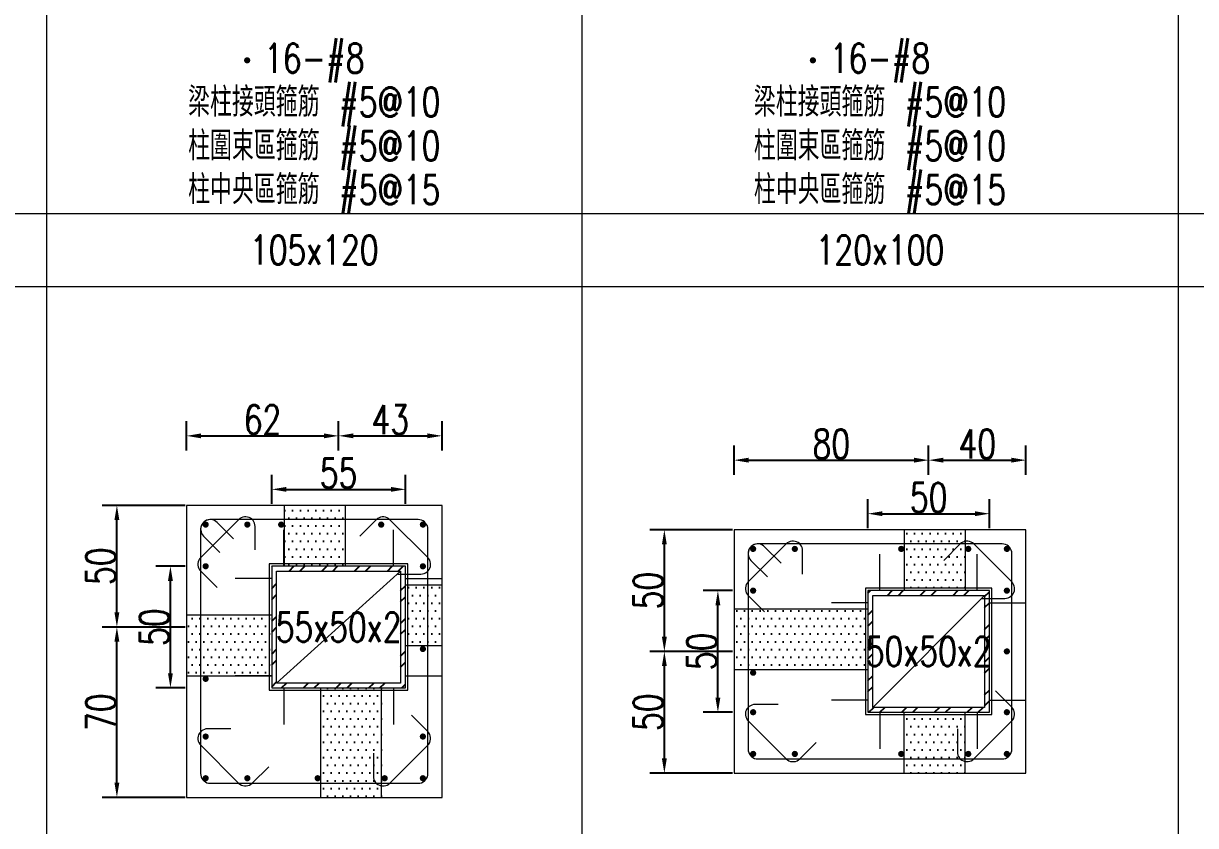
# Model space of a CAD drawing. Header units: millimetres. Extents: x 0 to 3905, y 0 to 8880.
# Drawn here: x 2440.5 to 2922.2, y 5004.4 to 5334.2 of the extents above; entities that cross this region are included whole.
import ezdxf
from ezdxf.enums import TextEntityAlignment as Align

# ---------------------------------------------------------------- set-up
doc = ezdxf.new("R2010")
doc.units = ezdxf.units.MM
doc.layers.get('DEFPOINTS').update_dxf_attribs({"color": 3})
for name, color, linetype in [('Hatch線', 6, 'Continuous'), ('TC-鋼粱', 132, 'Continuous'), ('主筋斷面', 2, 'Continuous'), ('文字-主筋根數', 7, 'Continuous'), ('文字-剪力筋 中央區', 7, 'Continuous'), ('文字-剪力筋-BC', 7, 'Continuous'), ('文字-剪力筋-圍束區', 7, 'Continuous'), ('文字-斷面尺寸', 7, 'Continuous'), ('文字-輔助字', 7, 'Continuous'), ('柱斷面線', 4, 'Continuous'), ('標註字', 4, 'Continuous'), ('箍筋線', 1, 'Continuous'), ('網格線', 7, 'Continuous'), ('鋼柱', 11, 'Continuous')]:
    doc.layers.add(name, color=color, linetype=linetype)
doc.styles.add('note', font='txt.shx', dxfattribs={"width": 0.75, "height": 12})
doc.styles.add('txt', font='txt.shx', dxfattribs={"height": 0.2, "bigfont": 'chineset.shx'})
doc.dimstyles.new('RCAD_DIM', dxfattribs={"dimtxt": 12, "dimasz": 6, "dimexe": 6, "dimexo": 0.625, "dimtad": 1, "dimdec": 0, "dimdsep": 46, "dimtxsty": 'note', "dimcen": 2.5, "dimclrd": 256, "dimclre": 256, "dimclrt": 256, "dimadec": 0, "dimazin": 0, "dimtfac": 1, "dimtmove": 0, "dimatfit": 3, "dimfxl": 0, "dimtolj": 1, "dimarcsym": 0})

# ---------------------------------------------------------------- blocks, each defined once
blk = doc.blocks.new('*D1410')
at = {"layer": 'DEFPOINTS', "color": 0}
for p in [(2597.5, 5142.62), (2542.5, 5136), (2597.5, 5136)]:
    blk.add_point(p, dxfattribs=at)
at = {"layer": '標註字', "lineweight": -2}
for p, q in [((2542.5, 5136.62), (2542.5, 5148.62)), ((2597.5, 5136.62), (2597.5, 5148.62)), ((2548.5, 5142.62), (2591.5, 5142.62))]:
    blk.add_line(p, q, dxfattribs=at)
at = {"layer": '標註字'}
for points in [[(2548.5, 5143.62), (2548.5, 5141.62), (2542.5, 5142.62)], [(2591.5, 5141.62), (2591.5, 5143.62), (2597.5, 5142.62)]]:
    blk.add_solid(points, dxfattribs=at)
at = {"layer": '標註字', "insert": (2570, 5149.25), "char_height": 12, "attachment_point": 5, "style": 'note'}
blk.add_mtext('\\A1;55', dxfattribs=at)
blk = doc.blocks.new('*D1411')
at = {"layer": 'DEFPOINTS', "color": 0}
for p in [(2500.88, 5111), (2507.5, 5111), (2507.5, 5061)]:
    blk.add_point(p, dxfattribs=at)
at = {"layer": '標註字', "lineweight": -2}
for p, q in [((2506.88, 5111), (2494.88, 5111)), ((2500.88, 5067), (2500.88, 5105)), ((2506.88, 5061), (2494.88, 5061))]:
    blk.add_line(p, q, dxfattribs=at)
at = {"layer": '標註字'}
for points in [[(2501.88, 5105), (2499.88, 5105), (2500.88, 5111)], [(2499.88, 5067), (2501.88, 5067), (2500.88, 5061)]]:
    blk.add_solid(points, dxfattribs=at)
at = {"layer": '標註字', "insert": (2494.25, 5086), "char_height": 12, "attachment_point": 5, "rotation": 90, "style": 'note'}
blk.add_mtext('\\A1;50', dxfattribs=at)
blk = doc.blocks.new('*D1412')
at = {"layer": 'DEFPOINTS', "color": 0}
for p in [(2570, 5164.62), (2507.5, 5158), (2570, 5158)]:
    blk.add_point(p, dxfattribs=at)
at = {"layer": '標註字', "lineweight": -2}
for p, q in [((2507.5, 5158.62), (2507.5, 5170.62)), ((2570, 5158.62), (2570, 5170.62)), ((2513.5, 5164.62), (2564, 5164.62))]:
    blk.add_line(p, q, dxfattribs=at)
at = {"layer": '標註字'}
for points in [[(2513.5, 5165.62), (2513.5, 5163.62), (2507.5, 5164.62)], [(2564, 5163.62), (2564, 5165.62), (2570, 5164.62)]]:
    blk.add_solid(points, dxfattribs=at)
at = {"layer": '標註字', "insert": (2538.75, 5171.25), "char_height": 12, "attachment_point": 5, "style": 'note'}
blk.add_mtext('\\A1;62', dxfattribs=at)
blk = doc.blocks.new('*D1413')
at = {"layer": 'DEFPOINTS', "color": 0}
for p in [(2612.5, 5164.62), (2570, 5158), (2612.5, 5158)]:
    blk.add_point(p, dxfattribs=at)
at = {"layer": '標註字', "lineweight": -2}
for p, q in [((2570, 5158.62), (2570, 5170.62)), ((2612.5, 5158.62), (2612.5, 5170.62)), ((2576, 5164.62), (2606.5, 5164.62))]:
    blk.add_line(p, q, dxfattribs=at)
at = {"layer": '標註字'}
for points in [[(2576, 5165.62), (2576, 5163.62), (2570, 5164.62)], [(2606.5, 5163.62), (2606.5, 5165.62), (2612.5, 5164.62)]]:
    blk.add_solid(points, dxfattribs=at)
at = {"layer": '標註字', "insert": (2591.25, 5171.25), "char_height": 12, "attachment_point": 5, "style": 'note'}
blk.add_mtext('\\A1;43', dxfattribs=at)
blk = doc.blocks.new('*D1414')
at = {"layer": 'DEFPOINTS', "color": 0}
for p in [(2478.88, 5086), (2507.5, 5086), (2507.5, 5016)]:
    blk.add_point(p, dxfattribs=at)
at = {"layer": '標註字', "lineweight": -2}
for p, q in [((2506.88, 5086), (2472.88, 5086)), ((2478.88, 5022), (2478.88, 5080)), ((2506.88, 5016), (2472.88, 5016))]:
    blk.add_line(p, q, dxfattribs=at)
at = {"layer": '標註字'}
for points in [[(2479.88, 5080), (2477.88, 5080), (2478.88, 5086)], [(2477.88, 5022), (2479.88, 5022), (2478.88, 5016)]]:
    blk.add_solid(points, dxfattribs=at)
at = {"layer": '標註字', "insert": (2472.25, 5051), "char_height": 12, "attachment_point": 5, "rotation": 90, "style": 'note'}
blk.add_mtext('\\A1;70', dxfattribs=at)
blk = doc.blocks.new('*D1415')
at = {"layer": 'DEFPOINTS', "color": 0}
for p in [(2478.88, 5136), (2507.5, 5136), (2507.5, 5086)]:
    blk.add_point(p, dxfattribs=at)
at = {"layer": '標註字', "lineweight": -2}
for p, q in [((2506.88, 5136), (2472.88, 5136)), ((2478.88, 5092), (2478.88, 5130)), ((2506.88, 5086), (2472.88, 5086))]:
    blk.add_line(p, q, dxfattribs=at)
at = {"layer": '標註字'}
for points in [[(2479.88, 5130), (2477.88, 5130), (2478.88, 5136)], [(2477.88, 5092), (2479.88, 5092), (2478.88, 5086)]]:
    blk.add_solid(points, dxfattribs=at)
at = {"layer": '標註字', "insert": (2472.25, 5111), "char_height": 12, "attachment_point": 5, "rotation": 90, "style": 'note'}
blk.add_mtext('\\A1;50', dxfattribs=at)
blk = doc.blocks.new('Circle_Filled')
at = {"const_width": 0.5}
blk.add_lwpolyline([(-0.25, 0, 1), (0.25, 0, 1)], format="xyb", close=True, dxfattribs=at)
blk = doc.blocks.new('*D1542')
at = {"layer": 'DEFPOINTS', "color": 0}
for p in [(2837.5, 5132.62), (2787.5, 5126), (2837.5, 5126)]:
    blk.add_point(p, dxfattribs=at)
at = {"layer": '標註字', "lineweight": -2}
for p, q in [((2787.5, 5126.62), (2787.5, 5138.62)), ((2837.5, 5126.62), (2837.5, 5138.62)), ((2793.5, 5132.62), (2831.5, 5132.62))]:
    blk.add_line(p, q, dxfattribs=at)
at = {"layer": '標註字'}
for points in [[(2793.5, 5133.62), (2793.5, 5131.62), (2787.5, 5132.62)], [(2831.5, 5131.62), (2831.5, 5133.62), (2837.5, 5132.62)]]:
    blk.add_solid(points, dxfattribs=at)
at = {"layer": '標註字', "insert": (2812.5, 5139.25), "char_height": 12, "attachment_point": 5, "style": 'note'}
blk.add_mtext('\\A1;50', dxfattribs=at)
blk = doc.blocks.new('*D1543')
at = {"layer": 'DEFPOINTS', "color": 0}
for p in [(2725.88, 5101), (2732.5, 5101), (2732.5, 5051)]:
    blk.add_point(p, dxfattribs=at)
at = {"layer": '標註字', "lineweight": -2}
for p, q in [((2731.88, 5101), (2719.88, 5101)), ((2725.88, 5057), (2725.88, 5095)), ((2731.88, 5051), (2719.88, 5051))]:
    blk.add_line(p, q, dxfattribs=at)
at = {"layer": '標註字'}
for points in [[(2726.88, 5095), (2724.88, 5095), (2725.88, 5101)], [(2724.88, 5057), (2726.88, 5057), (2725.88, 5051)]]:
    blk.add_solid(points, dxfattribs=at)
at = {"layer": '標註字', "insert": (2719.25, 5076), "char_height": 12, "attachment_point": 5, "rotation": 90, "style": 'note'}
blk.add_mtext('\\A1;50', dxfattribs=at)
blk = doc.blocks.new('*D1544')
at = {"layer": 'DEFPOINTS', "color": 0}
for p in [(2812.5, 5154.62), (2732.5, 5148), (2812.5, 5148)]:
    blk.add_point(p, dxfattribs=at)
at = {"layer": '標註字', "lineweight": -2}
for p, q in [((2732.5, 5148.62), (2732.5, 5160.62)), ((2812.5, 5148.62), (2812.5, 5160.62)), ((2738.5, 5154.62), (2806.5, 5154.62))]:
    blk.add_line(p, q, dxfattribs=at)
at = {"layer": '標註字'}
for points in [[(2738.5, 5155.62), (2738.5, 5153.62), (2732.5, 5154.62)], [(2806.5, 5153.62), (2806.5, 5155.62), (2812.5, 5154.62)]]:
    blk.add_solid(points, dxfattribs=at)
at = {"layer": '標註字', "insert": (2772.5, 5161.25), "char_height": 12, "attachment_point": 5, "style": 'note'}
blk.add_mtext('\\A1;80', dxfattribs=at)
blk = doc.blocks.new('*D1545')
at = {"layer": 'DEFPOINTS', "color": 0}
for p in [(2852.5, 5154.62), (2812.5, 5148), (2852.5, 5148)]:
    blk.add_point(p, dxfattribs=at)
at = {"layer": '標註字', "lineweight": -2}
for p, q in [((2812.5, 5148.62), (2812.5, 5160.62)), ((2852.5, 5148.62), (2852.5, 5160.62)), ((2818.5, 5154.62), (2846.5, 5154.62))]:
    blk.add_line(p, q, dxfattribs=at)
at = {"layer": '標註字'}
for points in [[(2818.5, 5155.62), (2818.5, 5153.62), (2812.5, 5154.62)], [(2846.5, 5153.62), (2846.5, 5155.62), (2852.5, 5154.62)]]:
    blk.add_solid(points, dxfattribs=at)
at = {"layer": '標註字', "insert": (2832.5, 5161.25), "char_height": 12, "attachment_point": 5, "style": 'note'}
blk.add_mtext('\\A1;40', dxfattribs=at)
blk = doc.blocks.new('*D1546')
at = {"layer": 'DEFPOINTS', "color": 0}
for p in [(2703.88, 5076), (2732.5, 5076), (2732.5, 5026)]:
    blk.add_point(p, dxfattribs=at)
at = {"layer": '標註字', "lineweight": -2}
for p, q in [((2731.88, 5076), (2697.88, 5076)), ((2703.88, 5032), (2703.88, 5070)), ((2731.88, 5026), (2697.88, 5026))]:
    blk.add_line(p, q, dxfattribs=at)
at = {"layer": '標註字'}
for points in [[(2704.88, 5070), (2702.88, 5070), (2703.88, 5076)], [(2702.88, 5032), (2704.88, 5032), (2703.88, 5026)]]:
    blk.add_solid(points, dxfattribs=at)
at = {"layer": '標註字', "insert": (2697.25, 5051), "char_height": 12, "attachment_point": 5, "rotation": 90, "style": 'note'}
blk.add_mtext('\\A1;50', dxfattribs=at)
blk = doc.blocks.new('*D1547')
at = {"layer": 'DEFPOINTS', "color": 0}
for p in [(2703.88, 5126), (2732.5, 5126), (2732.5, 5076)]:
    blk.add_point(p, dxfattribs=at)
at = {"layer": '標註字', "lineweight": -2}
for p, q in [((2731.88, 5126), (2697.88, 5126)), ((2703.88, 5082), (2703.88, 5120)), ((2731.88, 5076), (2697.88, 5076))]:
    blk.add_line(p, q, dxfattribs=at)
at = {"layer": '標註字'}
for points in [[(2704.88, 5120), (2702.88, 5120), (2703.88, 5126)], [(2702.88, 5082), (2704.88, 5082), (2703.88, 5076)]]:
    blk.add_solid(points, dxfattribs=at)
at = {"layer": '標註字', "insert": (2697.25, 5101), "char_height": 12, "attachment_point": 5, "rotation": 90, "style": 'note'}
blk.add_mtext('\\A1;50', dxfattribs=at)

msp = doc.modelspace()

# ---------------------------------------------------------------- hatches: boundary and pattern name
at = {"layer": 'Hatch線'}
h = msp.add_hatch(dxfattribs=at)
h.set_pattern_fill('ANSI32', color=256, style=0)
h.paths.add_polyline_path([(2542.5, 5061), (2597.5, 5061), (2597.5, 5111), (2542.5, 5111)], flags=17)
h.paths.add_polyline_path([(2544.5, 5063), (2544.5, 5109), (2595.5, 5109), (2595.5, 5063)])
h = msp.add_hatch(dxfattribs=at)
h.set_pattern_fill('ANSI32', color=256, style=0)
h.paths.add_polyline_path([(2787.5, 5051), (2837.5, 5051), (2837.5, 5101), (2787.5, 5101)], flags=17)
h.paths.add_polyline_path([(2789.5, 5053), (2789.5, 5099), (2835.5, 5099), (2835.5, 5053)])
at = {"layer": 'TC-鋼粱'}
h = msp.add_hatch(dxfattribs=at)
h.set_pattern_fill('DOTS', color=256, scale=2, style=0)
h.paths.add_polyline_path([(2572.67, 5136), (2547.67, 5136), (2547.67, 5111), (2572.67, 5111)], flags=17)
h = msp.add_hatch(dxfattribs=at)
h.set_pattern_fill('DOTS', color=256, scale=2, style=0)
h.paths.add_polyline_path([(2827.5, 5126), (2802.5, 5126), (2802.5, 5101), (2827.5, 5101)], flags=17)
h = msp.add_hatch(dxfattribs=at)
h.set_pattern_fill('DOTS', color=256, scale=2, style=0)
h.paths.add_polyline_path([(2612.5, 5078.28), (2612.5, 5103.28), (2597.5, 5103.28), (2597.5, 5078.28)], flags=17)
h = msp.add_hatch(dxfattribs=at)
h.set_pattern_fill('DOTS', color=256, scale=2, style=0)
h.paths.add_polyline_path([(2732.5, 5093.5), (2732.5, 5068.5), (2787.5, 5068.5), (2787.5, 5093.5)], flags=17)
h = msp.add_hatch(dxfattribs=at)
h.set_pattern_fill('DOTS', color=256, scale=2, style=0)
h.paths.add_polyline_path([(2507.5, 5091), (2507.5, 5066), (2542.5, 5066), (2542.5, 5091)], flags=17)
h = msp.add_hatch(dxfattribs=at)
h.set_pattern_fill('DOTS', color=256, scale=2, style=0)
h.paths.add_polyline_path([(2562.67, 5016), (2587.67, 5016), (2587.67, 5061), (2562.67, 5061)], flags=17)
h = msp.add_hatch(dxfattribs=at)
h.set_pattern_fill('DOTS', color=256, scale=2, style=0)
h.paths.add_polyline_path([(2802.5, 5026), (2827.5, 5026), (2827.5, 5051), (2802.5, 5051)], flags=17)

# ---------------------------------------------------------------- linework, layer by layer
at = {"layer": 'DEFPOINTS', "lineweight": 5}
for points in [[(2547.5, 5111), (2547.5, 5126)], [(2592.5, 5111), (2592.5, 5126)], [(2792.5, 5101), (2792.5, 5116)], [(2832.5, 5101), (2832.5, 5116)], [(2542.5, 5060), (2598.5, 5060), (2598.5, 5112), (2541.5, 5112), (2541.5, 5060), (2542.5, 5060)], [(2544.5, 5063), (2595.5, 5109)], [(2542.5, 5106), (2527.5, 5106)], [(2597.5, 5106), (2612.5, 5106)], [(2787.5, 5050), (2838.5, 5050), (2838.5, 5102), (2786.5, 5102), (2786.5, 5050), (2787.5, 5050)], [(2789.5, 5053), (2835.5, 5099)], [(2787.5, 5096), (2772.5, 5096)], [(2837.5, 5096), (2852.5, 5096)], [(2542.5, 5066), (2527.5, 5066)], [(2597.5, 5066), (2612.5, 5066)], [(2547.5, 5061), (2547.5, 5046)], [(2592.5, 5061), (2592.5, 5046)], [(2787.5, 5056), (2772.5, 5056)], [(2837.5, 5056), (2852.5, 5056)], [(2792.5, 5051), (2792.5, 5036)], [(2832.5, 5051), (2832.5, 5036)]]:
    msp.add_lwpolyline(points, dxfattribs=at)
at = {"layer": 'TC-鋼粱', "lineweight": 5}
for points in [[(2547.67, 5136), (2547.67, 5111)], [(2572.67, 5136), (2572.67, 5111)], [(2802.5, 5126), (2802.5, 5101)], [(2827.5, 5126), (2827.5, 5101)], [(2612.5, 5103.28), (2597.5, 5103.28)], [(2732.5, 5093.5), (2787.5, 5093.5)], [(2507.5, 5091), (2542.5, 5091)], [(2612.5, 5078.28), (2597.5, 5078.28)], [(2732.5, 5068.5), (2787.5, 5068.5)], [(2507.5, 5066), (2542.5, 5066)], [(2562.67, 5016), (2562.67, 5061)], [(2587.67, 5016), (2587.67, 5061)], [(2802.5, 5026), (2802.5, 5051)], [(2827.5, 5026), (2827.5, 5051)]]:
    msp.add_lwpolyline(points, dxfattribs=at)
at = {"layer": '柱斷面線', "lineweight": 5}
for points in [[(2507.5, 5016), (2612.5, 5016), (2612.5, 5136), (2507.5, 5136), (2507.5, 5016)], [(2732.5, 5026), (2852.5, 5026), (2852.5, 5126), (2732.5, 5126), (2732.5, 5026)]]:
    msp.add_lwpolyline(points, dxfattribs=at)
at = {"layer": '箍筋線', "lineweight": 5}
for points in [[(2535.69, 5117.81), (2535.69, 5127.35), (2535.63, 5128.02), (2535.46, 5128.66), (2535.19, 5129.27), (2534.82, 5129.83), (2534.36, 5130.32), (2533.83, 5130.72), (2533.23, 5131.02), (2532.6, 5131.23), (2531.93, 5131.32), (2531.27, 5131.3), (2530.61, 5131.17), (2529.99, 5130.93), (2529.41, 5130.59), (2528.9, 5130.16), (2513.34, 5114.6), (2512.89, 5114.07), (2512.55, 5113.47), (2512.31, 5112.82), (2512.19, 5112.13), (2512.19, 5111.44), (2512.31, 5110.76), (2512.55, 5110.11), (2512.89, 5109.51), (2513.34, 5108.98), (2520.08, 5102.23)], [(2594.31, 5107.81), (2603.85, 5107.81), (2604.52, 5107.87), (2605.16, 5108.04), (2605.77, 5108.31), (2606.33, 5108.68), (2606.82, 5109.14), (2607.22, 5109.67), (2607.52, 5110.27), (2607.73, 5110.9), (2607.82, 5111.57), (2607.8, 5112.23), (2607.67, 5112.89), (2607.43, 5113.51), (2607.09, 5114.09), (2606.66, 5114.6), (2591.1, 5130.16), (2590.57, 5130.61), (2589.97, 5130.95), (2589.32, 5131.19), (2588.63, 5131.31), (2587.94, 5131.31), (2587.26, 5131.19), (2586.61, 5130.95), (2586.01, 5130.61), (2585.48, 5130.16), (2578.73, 5123.42)], [(2526.83, 5122.29), (2520.08, 5129.04), (2519.57, 5129.47), (2518.99, 5129.81), (2518.37, 5130.05), (2517.72, 5130.18), (2517.05, 5130.2), (2516.39, 5130.11), (2515.75, 5129.9), (2515.16, 5129.6), (2514.62, 5129.19), (2514.16, 5128.71), (2513.79, 5128.15), (2513.52, 5127.54), (2513.35, 5126.9), (2513.29, 5126.23), (2513.29, 5025.77), (2513.36, 5025.08), (2513.53, 5024.41), (2513.83, 5023.78), (2514.22, 5023.21), (2514.71, 5022.72), (2515.28, 5022.33), (2515.91, 5022.03), (2516.58, 5021.86), (2517.27, 5021.79), (2602.73, 5021.79), (2603.42, 5021.86), (2604.09, 5022.03), (2604.72, 5022.33), (2605.29, 5022.72), (2605.78, 5023.21), (2606.17, 5023.78), (2606.47, 5024.41), (2606.64, 5025.08), (2606.71, 5025.77), (2606.71, 5126.23), (2606.64, 5126.92), (2606.47, 5127.59), (2606.17, 5128.22), (2605.78, 5128.79), (2605.29, 5129.28), (2604.72, 5129.67), (2604.09, 5129.97), (2603.42, 5130.14), (2602.73, 5130.21), (2517.27, 5130.21), (2516.6, 5130.15), (2515.96, 5129.98), (2515.35, 5129.71), (2514.79, 5129.34), (2514.31, 5128.88), (2513.9, 5128.34), (2513.6, 5127.75), (2513.39, 5127.11), (2513.3, 5126.45), (2513.32, 5125.78), (2513.45, 5125.13), (2513.69, 5124.51), (2514.03, 5123.93), (2514.46, 5123.42), (2521.21, 5116.67)], [(2760.69, 5107.81), (2760.69, 5117.35), (2760.63, 5118.02), (2760.46, 5118.66), (2760.19, 5119.27), (2759.82, 5119.83), (2759.36, 5120.32), (2758.83, 5120.72), (2758.23, 5121.02), (2757.6, 5121.23), (2756.93, 5121.32), (2756.27, 5121.3), (2755.61, 5121.17), (2754.99, 5120.93), (2754.41, 5120.59), (2753.9, 5120.16), (2738.34, 5104.6), (2737.89, 5104.07), (2737.55, 5103.47), (2737.31, 5102.82), (2737.19, 5102.13), (2737.19, 5101.44), (2737.31, 5100.76), (2737.55, 5100.11), (2737.89, 5099.51), (2738.34, 5098.98), (2745.08, 5092.23)], [(2834.31, 5097.81), (2843.85, 5097.81), (2844.52, 5097.87), (2845.16, 5098.04), (2845.77, 5098.31), (2846.33, 5098.68), (2846.82, 5099.14), (2847.22, 5099.67), (2847.52, 5100.27), (2847.73, 5100.9), (2847.82, 5101.57), (2847.8, 5102.23), (2847.67, 5102.89), (2847.43, 5103.51), (2847.09, 5104.09), (2846.66, 5104.6), (2831.1, 5120.16), (2830.57, 5120.61), (2829.97, 5120.95), (2829.32, 5121.19), (2828.63, 5121.31), (2827.94, 5121.31), (2827.26, 5121.19), (2826.61, 5120.95), (2826.01, 5120.61), (2825.48, 5120.16), (2818.73, 5113.42)], [(2751.83, 5112.29), (2745.08, 5119.04), (2744.57, 5119.47), (2743.99, 5119.81), (2743.37, 5120.05), (2742.72, 5120.18), (2742.05, 5120.2), (2741.39, 5120.11), (2740.75, 5119.9), (2740.16, 5119.6), (2739.62, 5119.19), (2739.16, 5118.71), (2738.79, 5118.15), (2738.52, 5117.54), (2738.35, 5116.9), (2738.29, 5116.23), (2738.29, 5035.77), (2738.36, 5035.08), (2738.53, 5034.41), (2738.83, 5033.78), (2739.22, 5033.21), (2739.71, 5032.72), (2740.28, 5032.33), (2740.91, 5032.03), (2741.58, 5031.86), (2742.27, 5031.79), (2842.73, 5031.79), (2843.42, 5031.86), (2844.09, 5032.03), (2844.72, 5032.33), (2845.29, 5032.72), (2845.78, 5033.21), (2846.17, 5033.78), (2846.47, 5034.41), (2846.64, 5035.08), (2846.71, 5035.77), (2846.71, 5116.23), (2846.64, 5116.92), (2846.47, 5117.59), (2846.17, 5118.22), (2845.78, 5118.79), (2845.29, 5119.28), (2844.72, 5119.67), (2844.09, 5119.97), (2843.42, 5120.14), (2842.73, 5120.21), (2742.27, 5120.21), (2741.6, 5120.15), (2740.96, 5119.98), (2740.35, 5119.71), (2739.79, 5119.34), (2739.31, 5118.88), (2738.9, 5118.34), (2738.6, 5117.75), (2738.39, 5117.11), (2738.3, 5116.45), (2738.32, 5115.78), (2738.45, 5115.13), (2738.69, 5114.51), (2739.03, 5113.93), (2739.46, 5113.42), (2746.21, 5106.67)], [(2824.31, 5044.19), (2824.31, 5034.65), (2824.37, 5033.98), (2824.54, 5033.34), (2824.81, 5032.73), (2825.18, 5032.17), (2825.64, 5031.68), (2826.17, 5031.28), (2826.77, 5030.98), (2827.4, 5030.77), (2828.07, 5030.68), (2828.73, 5030.7), (2829.39, 5030.83), (2830.01, 5031.07), (2830.59, 5031.41), (2831.1, 5031.84), (2846.66, 5047.4), (2847.11, 5047.93), (2847.45, 5048.53), (2847.69, 5049.18), (2847.81, 5049.87), (2847.81, 5050.56), (2847.69, 5051.24), (2847.45, 5051.89), (2847.11, 5052.49), (2846.66, 5053.02), (2839.92, 5059.77)], [(2750.69, 5054.19), (2741.15, 5054.19), (2740.48, 5054.13), (2739.84, 5053.96), (2739.23, 5053.69), (2738.67, 5053.32), (2738.18, 5052.86), (2737.78, 5052.33), (2737.48, 5051.73), (2737.27, 5051.1), (2737.18, 5050.43), (2737.2, 5049.77), (2737.33, 5049.11), (2737.57, 5048.49), (2737.91, 5047.91), (2738.34, 5047.4), (2753.9, 5031.84), (2754.43, 5031.39), (2755.03, 5031.05), (2755.68, 5030.81), (2756.37, 5030.69), (2757.06, 5030.69), (2757.74, 5030.81), (2758.39, 5031.05), (2758.99, 5031.39), (2759.52, 5031.84), (2766.27, 5038.58)], [(2584.31, 5034.19), (2584.31, 5024.65), (2584.37, 5023.98), (2584.54, 5023.34), (2584.81, 5022.73), (2585.18, 5022.17), (2585.64, 5021.68), (2586.17, 5021.28), (2586.77, 5020.98), (2587.4, 5020.77), (2588.07, 5020.68), (2588.73, 5020.7), (2589.39, 5020.83), (2590.01, 5021.07), (2590.59, 5021.41), (2591.1, 5021.84), (2606.66, 5037.4), (2607.11, 5037.93), (2607.45, 5038.53), (2607.69, 5039.18), (2607.81, 5039.87), (2607.81, 5040.56), (2607.69, 5041.24), (2607.45, 5041.89), (2607.11, 5042.49), (2606.66, 5043.02), (2599.92, 5049.77)], [(2525.69, 5044.19), (2516.15, 5044.19), (2515.48, 5044.13), (2514.84, 5043.96), (2514.23, 5043.69), (2513.67, 5043.32), (2513.18, 5042.86), (2512.78, 5042.33), (2512.48, 5041.73), (2512.27, 5041.1), (2512.18, 5040.43), (2512.2, 5039.77), (2512.33, 5039.11), (2512.57, 5038.49), (2512.91, 5037.91), (2513.34, 5037.4), (2528.9, 5021.84), (2529.43, 5021.39), (2530.03, 5021.05), (2530.68, 5020.81), (2531.37, 5020.69), (2532.06, 5020.69), (2532.74, 5020.81), (2533.39, 5021.05), (2533.99, 5021.39), (2534.52, 5021.84), (2541.27, 5028.58)]]:
    msp.add_lwpolyline(points, dxfattribs=at)
at = {"layer": '網格線', "lineweight": 5}
for points in [[(2450, 5628), (2450, 5256)], [(2670, 5628), (2670, 5256)], [(2915, 5628), (2915, 5256)], [(2220, 5256), (2450, 5256)], [(2450, 5256), (2670, 5256)], [(2450, 5256), (2450, 5226)], [(2670, 5256), (2915, 5256)], [(2670, 5256), (2670, 5226)], [(2915, 5256), (3125, 5256)], [(2915, 5256), (2915, 5226)], [(2220, 5226), (2450, 5226)], [(2450, 5226), (2670, 5226)], [(2450, 5226), (2450, 4854)], [(2670, 5226), (2915, 5226)], [(2670, 5226), (2670, 4854)], [(2915, 5226), (3125, 5226)], [(2915, 5226), (2915, 4854)]]:
    msp.add_lwpolyline(points, dxfattribs=at)
at = {"layer": '鋼柱', "lineweight": 5}
for points in [[(2542.5, 5061), (2597.5, 5061), (2597.5, 5111), (2542.5, 5111), (2542.5, 5061)], [(2544.5, 5063), (2544.5, 5109), (2595.5, 5109), (2595.5, 5063), (2544.5, 5063)], [(2787.5, 5051), (2837.5, 5051), (2837.5, 5101), (2787.5, 5101), (2787.5, 5051)], [(2789.5, 5053), (2789.5, 5099), (2835.5, 5099), (2835.5, 5053), (2789.5, 5053)]]:
    msp.add_lwpolyline(points, dxfattribs=at)

# ---------------------------------------------------------------- block references
at = {"layer": '主筋斷面', "lineweight": 5, "xscale": 2.539999961853027, "yscale": 2.539999961853027}
for p in [(2532.42, 5319), (2764.92, 5319), (2515.36, 5128.14), (2532.5, 5128.14), (2546.4, 5128.14), (2587.5, 5128.14), (2604.64, 5128.14), (2740.36, 5118.14), (2757.5, 5118.14), (2801.23, 5118.14), (2828.77, 5118.14), (2844.64, 5118.14), (2515.36, 5111), (2604.64, 5111), (2740.36, 5101), (2844.64, 5101), (2604.64, 5077.01), (2844.64, 5076), (2740.36, 5067.23), (2515.36, 5064.73), (2740.36, 5051), (2844.64, 5051), (2515.36, 5041), (2604.64, 5041), (2740.36, 5033.86), (2757.5, 5033.86), (2801.23, 5033.86), (2828.77, 5033.86), (2844.64, 5033.86), (2515.36, 5023.86), (2532.5, 5023.86), (2561.4, 5023.86), (2588.94, 5023.86), (2604.64, 5023.86)]:
    msp.add_blockref('Circle_Filled', p, dxfattribs=at)

# ---------------------------------------------------------------- texts
at = {"layer": '文字-主筋根數', "style": 'txt', "width": 0.75}
for p in [(2560, 5319), (2792.5, 5319)]:
    msp.add_text('16-#8', height=12, dxfattribs=at).set_placement(p, align=Align.MIDDLE)
at = {"layer": '文字-剪力筋 中央區', "style": 'txt', "width": 0.75}
for p in [(2560, 5265), (2792.5, 5265)]:
    msp.add_text('柱中央區箍筋 #5@15', height=12, dxfattribs=at).set_placement(p, align=Align.MIDDLE)
at = {"layer": '文字-剪力筋-BC', "style": 'txt', "width": 0.75}
for p in [(2560, 5301), (2792.5, 5301)]:
    msp.add_text('梁柱接頭箍筋 #5@10', height=12, dxfattribs=at).set_placement(p, align=Align.MIDDLE)
at = {"layer": '文字-剪力筋-圍束區', "style": 'txt', "width": 0.75}
for p in [(2560, 5283), (2792.5, 5283)]:
    msp.add_text('柱圍束區箍筋 #5@10', height=12, dxfattribs=at).set_placement(p, align=Align.MIDDLE)
at = {"layer": '文字-斷面尺寸', "style": 'txt', "width": 0.75}
for s, p in [('105x120', (2560, 5241)), ('120x100', (2792.5, 5241))]:
    msp.add_text(s, height=12, dxfattribs=at).set_placement(p, align=Align.MIDDLE)
at = {"layer": '文字-輔助字', "style": 'txt', "width": 0.75}
for s, p in [('55x50x2', (2570, 5086)), ('50x50x2', (2812.5, 5076))]:
    msp.add_text(s, height=12, dxfattribs=at).set_placement(p, align=Align.MIDDLE)

# ---------------------------------------------------------------- dimensions: what is measured, and where the dimension line sits
at = {"layer": '標註字'}
for base, p1, p2, picture, middle in [((2569.9998, 5164.625), (2507.5, 5158), (2569.9998, 5158), '*D1412', (2538.7499, 5171.25)), ((2612.5, 5164.625), (2569.9998, 5158), (2612.5, 5158), '*D1413', (2591.2499, 5171.25)), ((2812.5, 5154.62), (2732.5, 5148), (2812.5, 5148), '*D1544', (2772.5, 5161.25)), ((2852.5, 5154.62), (2812.5, 5148), (2852.5, 5148), '*D1545', (2832.5, 5161.25)), ((2597.5, 5142.62), (2542.5, 5136), (2597.5, 5136), '*D1410', (2570, 5149.25)), ((2837.5, 5132.62), (2787.5, 5126), (2837.5, 5126), '*D1542', (2812.5, 5139.25))]:
    dim = msp.add_linear_dim(base=base, p1=p1, p2=p2, dimstyle='RCAD_DIM', dxfattribs=at)
    dim.commit()
    dim.dimension.update_dxf_attribs({"geometry": picture, "text_midpoint": middle})
for base, p1, p2, picture, middle in [((2478.88, 5136), (2507.5, 5086), (2507.5, 5136), '*D1415', (2472.25, 5111)), ((2703.88, 5126), (2732.5, 5076), (2732.5, 5126), '*D1547', (2697.25, 5101)), ((2500.88, 5111), (2507.5, 5061), (2507.5, 5111), '*D1411', (2494.25, 5086)), ((2725.88, 5101), (2732.5, 5051), (2732.5, 5101), '*D1543', (2719.25, 5076)), ((2478.88, 5086), (2507.5, 5016), (2507.5, 5086), '*D1414', (2472.25, 5051)), ((2703.88, 5076), (2732.5, 5026), (2732.5, 5076), '*D1546', (2697.25, 5051))]:
    dim = msp.add_linear_dim(base=base, p1=p1, p2=p2, angle=90, dimstyle='RCAD_DIM', dxfattribs=at)
    dim.commit()
    dim.dimension.update_dxf_attribs({"geometry": picture, "text_midpoint": middle})

doc.saveas('drawing.dxf')
